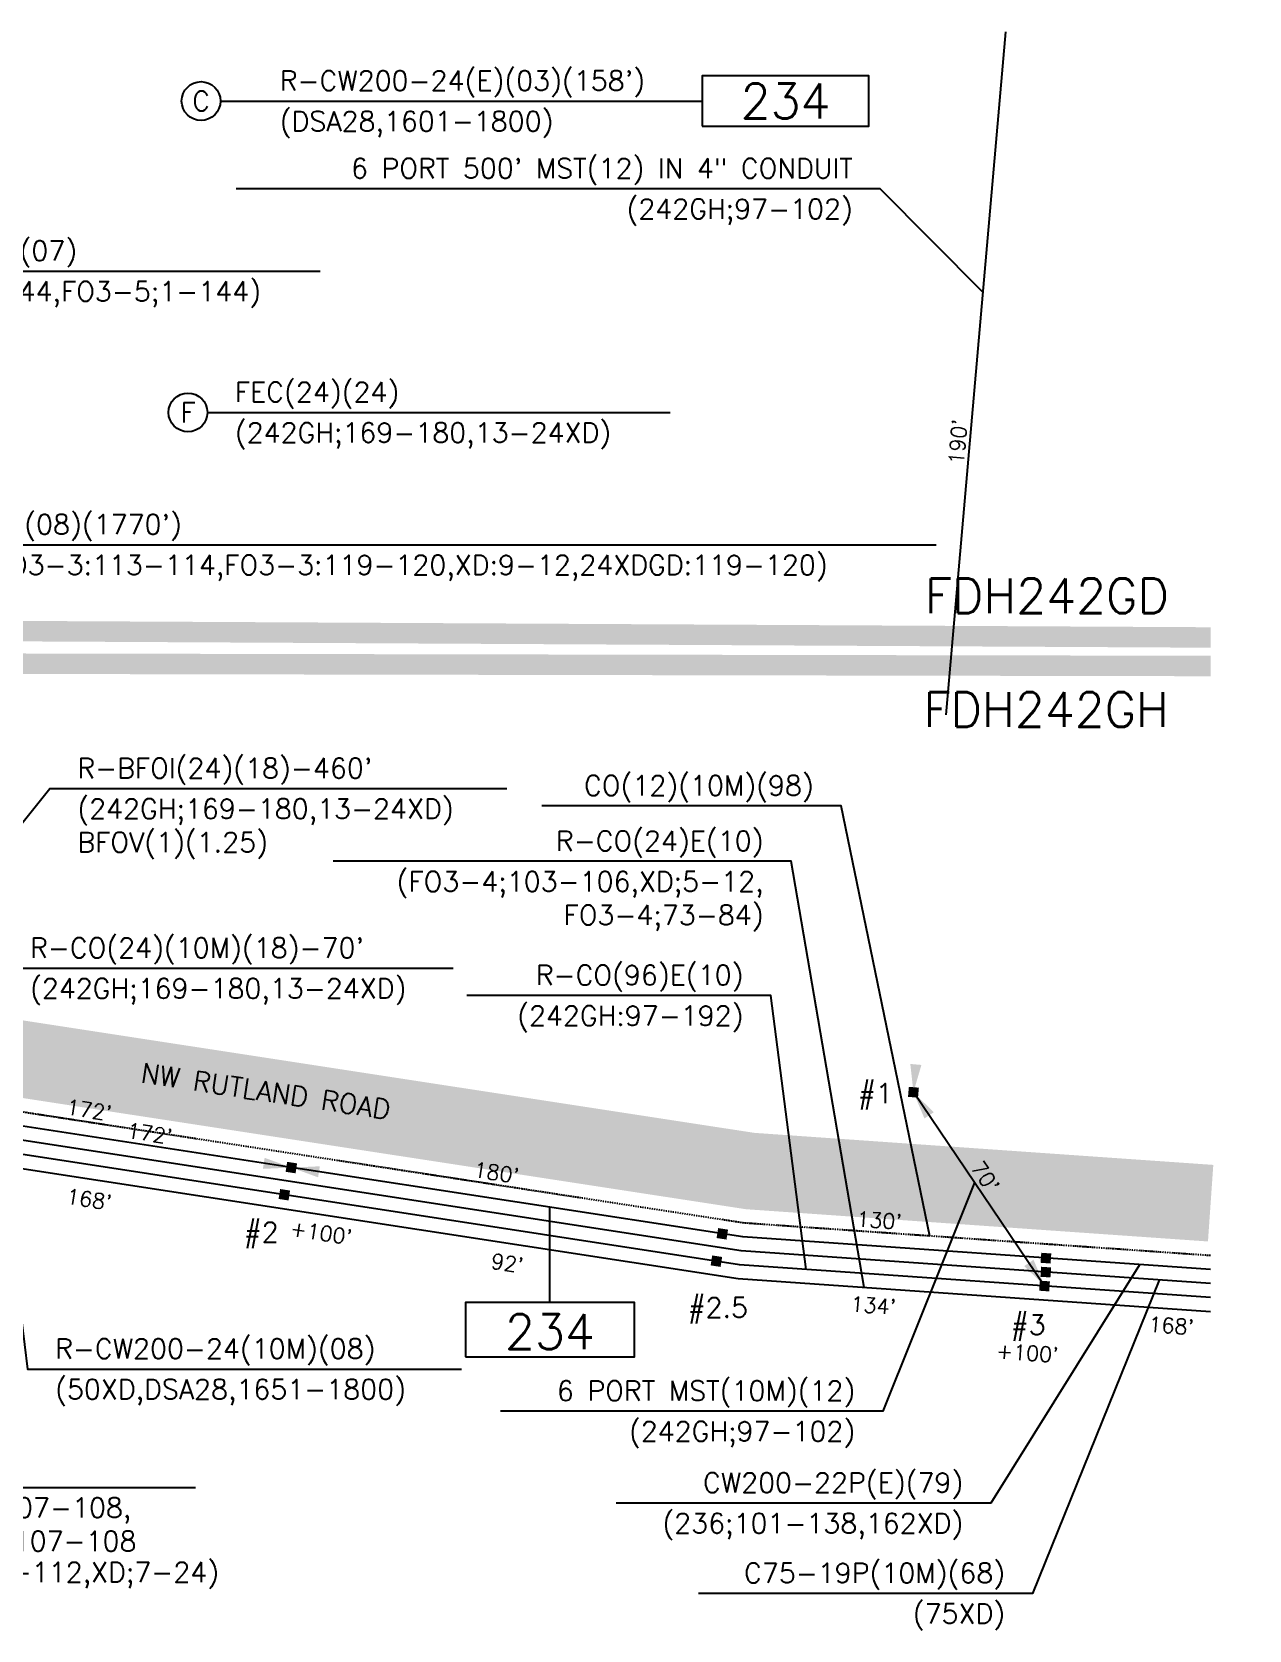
# Model space of a CAD drawing. Header units: inches. Extents: x 29 to 22121, y 36 to 12095.
# Drawn here: x 2504 to 3071, y 787 to 1531 of the extents above; entities that cross this region are included whole.
import ezdxf
from ezdxf.enums import TextEntityAlignment as Align

# ---------------------------------------------------------------- set-up
doc = ezdxf.new("R2010")
doc.units = ezdxf.units.IN
doc.header["$MEASUREMENT"] = 0
doc.linetypes.add('DASHDOT', pattern=[1, 0.5, -0.25, 0, -0.25])
doc.linetypes.add('DSABND', pattern=[0.25, 0.05, -0.2])
for name, color, linetype in [('BSA', 141, 'Continuous'), ('DSABNDY', 90, 'DSABND'), ('EFO', 50, 'DASHDOT'), ('EPLNT', 50, 'Continuous'), ('ERTE', 7, 'Continuous'), ('ETERM', 3, 'Continuous'), ('PONFOEX', 142, 'Continuous'), ('PRTE', 3, 'Continuous'), ('ROADCL', 250, 'Continuous'), ('TRANSTEXT', 3, 'Continuous')]:
    doc.layers.add(name, color=color, linetype=linetype)
doc.styles.add('SIMP1', font='simplex.shx', dxfattribs={"height": 102})
doc.styles.add('SIMP2', font='SIMPLEX.shx', dxfattribs={"height": 180})
doc.styles.add('SIMP5', font='SIMPLEX.shx', dxfattribs={"height": 78})
doc.linetypes.add('AERIALFP', pattern='A,0.0001,[139,ltypeshp.shx,S=0.125,R=0,X=0,Y=0],-0.177,[138,ltypeshp.shx,S=0.125,R=0,X=0,Y=0],-0.177,[139,ltypeshp.shx,S=0.125,R=0,X=0,Y=0],-0.354,[137,ltypeshp.shx,S=0.005,R=0,X=0,Y=0],-0.177', length=0.8851)

# ---------------------------------------------------------------- blocks, each defined once
blk = doc.blocks.new('EDOTF')
at = {"layer": 'ETERM', "color": 3, "const_width": 0.0432}
blk.add_lwpolyline([(-0.0216, 0), (0.0216, 0)], dxfattribs=at)
blk = doc.blocks.new('SSID')
at = {"color": 0, "style": 'SIMP1', "flags": 1}
blk.add_attdef('ROUTE', text='', height=0.085, dxfattribs=at).set_placement((0, 0.1457), align=Align.MIDDLE_CENTER)
at = {"color": 0, "style": 'SIMP1'}
blk.add_attdef('TELCO', text='', height=0.085, dxfattribs=at).set_placement((0, 0), align=Align.MIDDLE)
blk = doc.blocks.new('DSGE')
at = {"layer": 'EPLNT', "color": 3, "style": 'SIMP1'}
for tag, p in [('FACILITY', (0, 0.0873)), ('EXCNT', (0, -0.0873)), ('COUNT', (0, -0.2313))]:
    blk.add_attdef(tag, text='', height=0.084, dxfattribs=at).set_placement(p, align=Align.MIDDLE_CENTER)
blk = doc.blocks.new('ROUTEF')
at = {"layer": 'ERTE', "style": 'SIMP2'}
blk.add_attdef('RTNO', text='', height=0.15, dxfattribs=at).set_placement((0, 0.1083), align=Align.MIDDLE)
at = {"layer": 'PRTE', "style": 'SIMP1'}
blk.add_attdef('PROUTE', text='', height=0.085, dxfattribs=at).set_placement((-0.0081, 0.3103), align=Align.MIDDLE)
blk = doc.blocks.new('rtboxf')
at = {"layer": 'ERTE', "color": 7}
blk.add_lwpolyline([(-0.0875, 0), (0.0875, 0), (0.0875, 0.2), (-0.0875, 0.2)], close=True, dxfattribs=at)
blk = doc.blocks.new('ARROW')
blk.add_lwpolyline([(0, 0, 0, 0.048, 0), (0.12, 0, 0.048, 0.048, 0)], format="xyseb")
blk = doc.blocks.new('DSGPONE')
at = {"layer": 'PONFOEX', "color": 143, "style": 'SIMP1'}
for tag, p in [('FACILITY', (0, 0.0873)), ('EXCNT', (0, -0.0873)), ('COUNT', (0, -0.2313))]:
    blk.add_attdef(tag, text='', height=0.084, dxfattribs=at).set_placement(p, align=Align.MIDDLE_CENTER)
blk = doc.blocks.new('PONEdotf')
at = {"layer": 'PONFOEX', "linetype": 'Continuous', "const_width": 0.0432}
blk.add_lwpolyline([(-0.0216, 0), (0.0216, 0)], dxfattribs=at)
blk = doc.blocks.new('ssidpon')
at = {"color": 0, "style": 'SIMP1', "flags": 1}
blk.add_attdef('ROUTE', text='', height=0.085, dxfattribs=at).set_placement((0, 0.1457), align=Align.MIDDLE_CENTER)
at = {"color": 0}
for tag, height, style, p in [('TELCO', 0.085, 'SIMP1', (0, 0)), ('TYPE', 0.065, 'SIMP5', (0, -0.1075)), ('LONGITUDE', 0.035, 'SIMP5', (0, -0.2232)), ('LATITUDE', 0.035, 'SIMP5', (0, -0.1744))]:
    blk.add_attdef(tag, text='', height=height, dxfattribs=dict(at, style=style)).set_placement(p, align=Align.MIDDLE)
blk = doc.blocks.new('DSGFE')
at = {"layer": 'EFO', "color": 3, "style": 'SIMP1'}
for tag, p in [('FACILITY', (0, 0.0873)), ('EXCNT', (0, -0.0873)), ('COUNT', (0, -0.2313))]:
    blk.add_attdef(tag, text='', height=0.084, dxfattribs=at).set_placement(p, align=Align.MIDDLE_CENTER)

msp = doc.modelspace()

# ---------------------------------------------------------------- linework, layer by layer
at = {"layer": 'BSA', "const_width": 9.53, "flags": 128}
msp.add_lwpolyline([(2167.83, 1212.87), (2188.04, 1253.42), (3052.76, 1248.82)], dxfattribs=at)
at = {"layer": 'DSABNDY', "flags": 128}
msp.add_lwpolyline([(3052.76, 1235.54, 9.53, 9.53, 0), (2379.33, 1236.83, 9.53, 9.53, 0), (2177.86, 1237.22, 9.53, 9.53, 0), (2174.26, 1212.87, 9.53, 9.53, 0)], format="xyseb", dxfattribs=at)
at = {"layer": 'EFO', "color": 3, "linetype": 'Continuous'}
msp.add_lwpolyline([(2922.09, 970.11), (2880.77, 1170.37), (2741.45, 1170.37)], dxfattribs=at)
at = {"layer": 'EFO', "flags": 128}
msp.add_lwpolyline([(3052.76, 960.99), (2835.65, 976.15), (2199.82, 1073.92), (2105.82, 1128.02)], dxfattribs=at)
at = {"layer": 'EPLNT', "color": 3, "linetype": 'Continuous'}
for points in [[(2591.77, 1498.59), (2816.12, 1498.59)], [(2487.81, 1023.06), (2502.01, 908.19), (2704.02, 908.19)], [(3019.61, 956.79), (2950.37, 845.78), (2775.98, 845.78)], [(3028.8, 949.63), (2969.86, 803.74), (2814.32, 803.74)]]:
    msp.add_lwpolyline(points, dxfattribs=at)
at = {"layer": 'EPLNT', "flags": 128}
for points in [[(3052.76, 947.96), (2834.2, 963.22), (2195.44, 1061.44), (2104.9, 1113.32)], [(2624.79, 1002), (2237.38, 1061.57)], [(3052.76, 954.47), (2834.93, 969.69), (2624.79, 1002)]]:
    msp.add_lwpolyline(points, dxfattribs=at)
at = {"layer": 'EPLNT', "color": 3, "linetype": 'Continuous'}
msp.add_circle((2582.75, 1498.59), 9.03, dxfattribs=at)
at = {"layer": 'ERTE', "linetype": 'Continuous', "flags": 128}
msp.add_lwpolyline([(2745.14, 939.15), (2745.14, 983.49)], dxfattribs=at)
msp.add_lwpolyline([(2705.81, 913.88), (2784.47, 913.88), (2784.47, 939.15), (2705.81, 939.15)], close=True, dxfattribs=at)
at = {"layer": 'PONFOEX', "flags": 128}
for points in [[(2929.7, 1212.87), (2957.37, 1530.76)], [(2056.76, 1186.96), (2047.76, 1135.56), (2046.97, 1124.83), (2045.67, 1113.96), (2063.98, 1121.79), (2191.08, 1048.96), (2832.76, 950.29), (3052.76, 934.93)], [(3052.76, 941.44), (2833.48, 956.76), (2193.26, 1055.2), (2064.4, 1129.04), (2069.2, 1182.67)], [(2975.44, 946.84), (2914.4, 1037.07)]]:
    msp.add_lwpolyline(points, dxfattribs=at)
at = {"layer": 'PONFOEX', "color": 143, "linetype": 'Continuous'}
for points in [[(2946.81, 1409.47), (2898.95, 1457.76), (2599.17, 1457.76)], [(2115.13, 1445), (2407.69, 1419.38), (2638.22, 1419.38)], [(2585.68, 1353.6), (2585.68, 1353.6), (2801.18, 1353.6)], [(2090.55, 1342.27), (2417.8, 1291.99), (2924.95, 1291.99)], [(2479.98, 1138.15), (2512.35, 1178.46), (2725.06, 1178.46)], [(2891.42, 946.2), (2857.41, 1144.6), (2644.26, 1144.6)], [(2428.27, 1065.07), (2490.34, 1094.81), (2700.11, 1094.81)], [(2864.42, 954.6), (2848.04, 1082.1), (2706.53, 1082.1)], [(2942.87, 994.98), (2900.09, 888.58), (2722.13, 888.58)], [(2259.46, 956.31), (2249.7, 870.71), (2408.89, 853.07), (2580.21, 853.07)]]:
    msp.add_lwpolyline(points, dxfattribs=at)
msp.add_circle((2576.66, 1353.6), 9.03, dxfattribs=at)
at = {"layer": 'ROADCL', "const_width": 35.74, "flags": 128}
msp.add_lwpolyline([(2127.36, 1109.72), (2838.35, 1000.39), (3052.76, 985.42)], dxfattribs=at)

# ---------------------------------------------------------------- block references
at = {"layer": 'EFO', "color": 3, "linetype": 'Continuous'}
ref = msp.add_blockref('DSGFE', (2880.77, 1170.37), dxfattribs=dict(at, xscale=108.3172554992398, yscale=108.3172554992398, zscale=108.3172554992398))
ref.add_attrib('FACILITY', 'CO(12)(10M)(98)', dxfattribs={"color": 3, "height": 9.207, "style": 'SIMP1'}).set_placement((2867.99, 1175.28), align=Align.RIGHT)
at = {"layer": 'EPLNT', "color": 3, "linetype": 'Continuous'}
ref = msp.add_blockref('DSGE', (2606.58, 1498.59), dxfattribs=dict(at, xscale=108.3172554992398, yscale=108.3172554992398, zscale=108.3172554992398))
ref.add_attrib('FACILITY', "R-CW200-24(E)(03)(158')", (2619.36, 1503.49), dxfattribs={"color": 3, "linetype": 'Continuous', "height": 9.207, "style": 'SIMP1'})
ref.add_attrib('EXCNT', '(DSA28,1601-1800)', (2619.36, 1484.59), dxfattribs={"color": 3, "linetype": 'Continuous', "height": 9.207, "style": 'SIMP1'})
at = {"layer": 'EPLNT', "xscale": 108.317255499239, "yscale": 108.317255499239, "zscale": 108.317255499239}
for rotation in [171.2640134590878, 351.2627817343866]:
    msp.add_blockref('ARROW', (2624.79, 1002), dxfattribs=dict(at, rotation=rotation))
at = {"layer": 'EPLNT', "color": 3, "linetype": 'Continuous'}
ref = msp.add_blockref('DSGE', (2502.01, 908.19), dxfattribs=dict(at, xscale=108.3172554992398, yscale=108.3172554992398, zscale=108.3172554992398))
ref.add_attrib('FACILITY', 'R-CW200-24(10M)(08)', (2514.79, 913.09), dxfattribs={"color": 3, "height": 9.207, "style": 'SIMP1'})
ref.add_attrib('EXCNT', '(50XD,DSA28,1651-1800)', (2514.79, 894.19), dxfattribs={"color": 3, "height": 9.207, "style": 'SIMP1'})
ref = msp.add_blockref('DSGE', (2950.37, 845.78), dxfattribs=dict(at, xscale=108.3172554992398, yscale=108.3172554992398, zscale=108.3172554992398))
ref.add_attrib('FACILITY', 'CW200-22P(E)(79)', dxfattribs={"color": 3, "linetype": 'Continuous', "height": 9.207, "style": 'SIMP1'}).set_placement((2937.59, 850.68), align=Align.RIGHT)
ref.add_attrib('EXCNT', '(236;101-138,162XD)', dxfattribs={"color": 3, "linetype": 'Continuous', "height": 9.207, "style": 'SIMP1'}).set_placement((2937.59, 831.78), align=Align.RIGHT)
ref = msp.add_blockref('DSGE', (2969.86, 803.74), dxfattribs=dict(at, xscale=108.3172554992398, yscale=108.3172554992398, zscale=108.3172554992398))
ref.add_attrib('FACILITY', 'C75-19P(10M)(68)', dxfattribs={"color": 3, "linetype": 'Continuous', "height": 9.207, "style": 'SIMP1'}).set_placement((2957.08, 808.64), align=Align.RIGHT)
ref.add_attrib('EXCNT', '(75XD)', dxfattribs={"color": 3, "linetype": 'Continuous', "height": 9.207, "style": 'SIMP1'}).set_placement((2957.08, 789.74), align=Align.RIGHT)
at = {"layer": 'ERTE', "linetype": 'Continuous', "xscale": 442.8264268939508, "yscale": 117.3444155686402, "zscale": 442.8264268939508}
msp.add_blockref('rtboxf', (2854.86, 1486.86), dxfattribs=at)
at = {"layer": 'ERTE', "linetype": 'Continuous', "xscale": 108.3172554992398, "yscale": 108.3172554992398, "zscale": 108.3172554992398}
for p in [(2854.86, 1486.86), (2745.14, 913.88)]:
    msp.add_blockref('ROUTEF', p, dxfattribs=at).add_auto_attribs({'RTNO': '234'})
at = {"layer": 'ETERM'}
for p, xscale, yscale, zscale, rotation in [((2624.79, 1002), 108.3172554992391, 108.3172554992391, 108.3172554992391, 351.2583747064139), ((2825.42, 971.15), 108.3172554992405, 108.3172554992405, 108.3172554992405, 351.2583747000817), ((2976.08, 959.83), 108.3172554992393, 108.3172554992393, 108.3172554992393, 356.004972914724), ((2976.01, 953.32), 108.3172554992393, 108.3172554992393, 108.3172554992393, 356.004972914724)]:
    msp.add_blockref('EDOTF', p, dxfattribs=dict(at, xscale=xscale, yscale=yscale, zscale=zscale, rotation=rotation))
at = {"layer": 'ETERM', "xscale": 108.3172554992398, "yscale": 108.3172554992398, "zscale": 108.3172554992398}
for p, values in [((2610.77, 971.28), {'TELCO': '#2'}), ((2823.36, 936.2), {'TELCO': '#2.5'}), ((2967.85, 928.14), {'TELCO': '#3'})]:
    msp.add_blockref('SSID', p, dxfattribs=at).add_auto_attribs(values)
at = {"layer": 'PONFOEX', "color": 143, "linetype": 'Continuous'}
ref = msp.add_blockref('DSGPONE', (2898.95, 1457.76), dxfattribs=dict(at, xscale=108.3172554992398, yscale=108.3172554992398, zscale=108.3172554992398))
ref.add_attrib('FACILITY', '6 PORT 500\' MST(12) IN 4" CONDUIT', dxfattribs={"color": 143, "height": 9.207, "style": 'SIMP1'}).set_placement((2886.17, 1462.67), align=Align.RIGHT)
ref.add_attrib('EXCNT', '(242GH;97-102)', dxfattribs={"color": 143, "height": 9.207, "style": 'SIMP1'}).set_placement((2886.17, 1443.76), align=Align.RIGHT)
ref = msp.add_blockref('DSGPONE', (2407.69, 1419.38), dxfattribs=dict(at, xscale=108.3172554992398, yscale=108.3172554992398, zscale=108.3172554992398))
ref.add_attrib('FACILITY', 'R-CO(288)E(07)', (2420.47, 1424.28), dxfattribs={"color": 143, "height": 9.207, "style": 'SIMP1'})
ref.add_attrib('EXCNT', '(FO3-4:1-144,FO3-5;1-144)', (2420.47, 1405.38), dxfattribs={"color": 143, "height": 9.207, "style": 'SIMP1'})
ref = msp.add_blockref('DSGPONE', (2585.68, 1353.6), dxfattribs=dict(at, xscale=108.3172554992398, yscale=108.3172554992398, zscale=108.3172554992398))
ref.add_attrib('FACILITY', 'FEC(24)(24)', (2598.47, 1358.5), dxfattribs={"color": 143, "linetype": 'Continuous', "height": 9.207, "style": 'SIMP1'})
ref.add_attrib('EXCNT', '(242GH;169-180,13-24XD)', (2598.47, 1339.6), dxfattribs={"color": 143, "linetype": 'Continuous', "height": 9.207, "style": 'SIMP1'})
ref = msp.add_blockref('DSGPONE', (2417.8, 1291.99), dxfattribs=dict(at, xscale=108.3172554992398, yscale=108.3172554992398, zscale=108.3172554992398))
ref.add_attrib('FACILITY', "R-CO(24)E(08)(1770')", (2430.58, 1296.89), dxfattribs={"color": 143, "height": 9.207, "style": 'SIMP1'})
ref.add_attrib('EXCNT', '(XD:1-4,FO3-3:113-114,FO3-3:119-120,XD:9-12,24XDGD:119-120)', (2430.58, 1277.99), dxfattribs={"color": 143, "height": 9.207, "style": 'SIMP1'})
ref = msp.add_blockref('DSGPONE', (2512.35, 1178.46), dxfattribs=dict(at, xscale=108.3172554992398, yscale=108.3172554992398, zscale=108.3172554992398))
ref.add_attrib('FACILITY', "R-BFOI(24)(18)-460'", (2525.13, 1183.36), dxfattribs={"color": 143, "linetype": 'Continuous', "height": 9.207, "style": 'SIMP1'})
ref.add_attrib('EXCNT', '(242GH;169-180,13-24XD)', (2525.13, 1164.46), dxfattribs={"color": 143, "linetype": 'Continuous', "height": 9.207, "style": 'SIMP1'})
ref.add_attrib('COUNT', 'BFOV(1)(1.25)', (2525.13, 1148.87), dxfattribs={"color": 143, "linetype": 'Continuous', "height": 9.207, "style": 'SIMP1'})
ref = msp.add_blockref('DSGPONE', (2857.41, 1144.6), dxfattribs=dict(at, xscale=108.3172554992398, yscale=108.3172554992398, zscale=108.3172554992398))
ref.add_attrib('FACILITY', 'R-CO(24)E(10)', dxfattribs={"color": 143, "height": 9.207, "style": 'SIMP1'}).set_placement((2844.63, 1149.5), align=Align.RIGHT)
ref.add_attrib('EXCNT', '(FO3-4;103-106,XD;5-12,', dxfattribs={"color": 143, "height": 9.207, "style": 'SIMP1'}).set_placement((2844.63, 1130.6), align=Align.RIGHT)
ref.add_attrib('COUNT', 'FO3-4;73-84)', dxfattribs={"color": 143, "height": 9.207, "style": 'SIMP1'}).set_placement((2844.63, 1115), align=Align.RIGHT)
ref = msp.add_blockref('DSGPONE', (2490.34, 1094.81), dxfattribs=dict(at, xscale=108.3172554992398, yscale=108.3172554992398, zscale=108.3172554992398))
ref.add_attrib('FACILITY', "R-CO(24)(10M)(18)-70'", (2503.12, 1099.71), dxfattribs={"color": 143, "height": 9.207, "style": 'SIMP1'})
ref.add_attrib('EXCNT', '(242GH;169-180,13-24XD)', (2503.12, 1080.81), dxfattribs={"color": 143, "height": 9.207, "style": 'SIMP1'})
ref = msp.add_blockref('DSGPONE', (2848.04, 1082.1), dxfattribs=dict(at, xscale=108.3172554992398, yscale=108.3172554992398, zscale=108.3172554992398))
ref.add_attrib('FACILITY', 'R-CO(96)E(10)', dxfattribs={"color": 143, "linetype": 'AERIALFP', "height": 9.207, "style": 'SIMP1'}).set_placement((2835.26, 1087.01), align=Align.RIGHT)
ref.add_attrib('EXCNT', '(242GH:97-192)', dxfattribs={"color": 143, "linetype": 'AERIALFP', "height": 9.207, "style": 'SIMP1'}).set_placement((2835.26, 1068.1), align=Align.RIGHT)
at = {"layer": 'PONFOEX', "xscale": 108.3172554992398, "yscale": 108.3172554992398, "zscale": 108.3172554992398}
for name, p, rotation in [('ARROW', (2914.4, 1037.07), 85.02848731901648), ('PONEdotf', (2914.4, 1037.07), 85.02577470476713), ('ARROW', (2914.4, 1037.07), 304.0756415055155), ('ARROW', (2975.44, 946.84), 124.0862230648292)]:
    msp.add_blockref(name, p, dxfattribs=dict(at, rotation=rotation))
msp.add_blockref('ssidpon', (2896.68, 1035.95), dxfattribs=at).add_auto_attribs({'TELCO': '#1'})
at = {"layer": 'PONFOEX', "color": 143}
for p, xscale, yscale, zscale, rotation in [((2621.52, 989.35), 108.3172554992398, 108.3172554992398, 108.3172554992398, 351.2583747066888), ((2822.67, 958.42), 108.3172554992399, 108.3172554992399, 108.3172554992399, 351.2583747089491), ((2975.44, 946.84), 108.3172554992398, 108.3172554992398, 108.3172554992398, 356.004972910291)]:
    msp.add_blockref('PONEdotf', p, dxfattribs=dict(at, xscale=xscale, yscale=yscale, zscale=zscale, rotation=rotation))
at = {"layer": 'PONFOEX', "color": 143, "linetype": 'Continuous'}
ref = msp.add_blockref('DSGPONE', (2900.09, 888.58), dxfattribs=dict(at, xscale=108.3172554992398, yscale=108.3172554992398, zscale=108.3172554992398))
ref.add_attrib('FACILITY', '6 PORT MST(10M)(12)', dxfattribs={"color": 143, "height": 9.207, "style": 'SIMP1'}).set_placement((2887.31, 893.48), align=Align.RIGHT)
ref.add_attrib('EXCNT', '(242GH;97-102)', dxfattribs={"color": 143, "height": 9.207, "style": 'SIMP1'}).set_placement((2887.31, 874.58), align=Align.RIGHT)
ref = msp.add_blockref('DSGPONE', (2408.89, 853.07), dxfattribs=dict(at, xscale=108.3172554992398, yscale=108.3172554992398, zscale=108.3172554992398))
ref.add_attrib('FACILITY', 'R-BFOI(24)', (2421.67, 857.97), dxfattribs={"color": 143, "height": 9.207, "style": 'SIMP1'})
ref.add_attrib('EXCNT', '(IN:FO3-4;107-108,', (2421.67, 839.07), dxfattribs={"color": 143, "height": 9.207, "style": 'SIMP1'})
ref.add_attrib('COUNT', 'OUT:FO3-4;107-108', (2421.67, 823.47), dxfattribs={"color": 143, "height": 9.207, "style": 'SIMP1'})

# ---------------------------------------------------------------- texts
at = {"layer": 'BSA', "style": 'SIMP2'}
for s, p in [('FDH242GD', (2919.79, 1260.11)), ('FDH242GH', (2919.14, 1207.14))]:
    msp.add_text(s, height=16.248, dxfattribs=at).set_placement(p)
at = {"layer": 'EPLNT', "color": 3, "linetype": 'Continuous', "style": 'SIMP1'}
msp.add_text('C', height=9.21, dxfattribs=at).set_placement((2582.75, 1498.59), align=Align.MIDDLE)
at = {"layer": 'EPLNT', "color": 3, "style": 'SIMP5'}
for s, rotation, p in [("172'", 351.25837, (2529.76, 1023.19)), ("172'", 351.25837, (2558.01, 1012.27)), ("180'", 351.25837, (2719.4, 994.03)), ("130'", 356.00497, (2898.05, 971.79))]:
    msp.add_text(s, height=7.041, rotation=rotation, dxfattribs=at).set_placement(p, align=Align.BOTTOM_CENTER)
at = {"layer": 'PONFOEX', "color": 143, "linetype": 'Continuous', "style": 'SIMP1'}
msp.add_text('F', height=9.21, dxfattribs=at).set_placement((2576.66, 1353.6), align=Align.MIDDLE)
at = {"layer": 'PONFOEX', "color": 143, "style": 'SIMP5'}
for s, rotation, p in [("190'", 85.02577, (2940.71, 1339.42)), ("70'", 304.07564, (2943.14, 994.58)), ("168'", 351.25837, (2529.77, 981.61)), ("+100'", 351.25837, (2637.77, 966.09)), ("92'", 351.25837, (2724.48, 951.9)), ("134'", 356.00497, (2895.34, 932.16)), ("168'", 356.00497, (3034.07, 922.73))]:
    msp.add_text(s, height=7.041, rotation=rotation, dxfattribs=at).set_placement(p, align=Align.BOTTOM_CENTER)
at = {"layer": 'PONFOEX', "color": 143, "linetype": 'AERIALFP', "style": 'SIMP5'}
msp.add_text("+100'", height=7.041, rotation=356.00497, dxfattribs=at).set_placement((2967.1, 910.06), align=Align.BOTTOM_CENTER)
at = {"layer": 'PONFOEX', "color": 143, "linetype": 'Continuous', "style": 'SIMP1'}
msp.add_text('FO3-3;111-112,XD;7-24)', height=9.207, dxfattribs=at).set_placement((2424.23, 808.99))
at = {"layer": 'TRANSTEXT', "style": 'SIMP1'}
msp.add_text('NW RUTLAND ROAD', height=9.207, rotation=351.44947, dxfattribs=at).set_placement((2612.85, 1037.56), align=Align.MIDDLE_CENTER)

doc.saveas('drawing.dxf')
